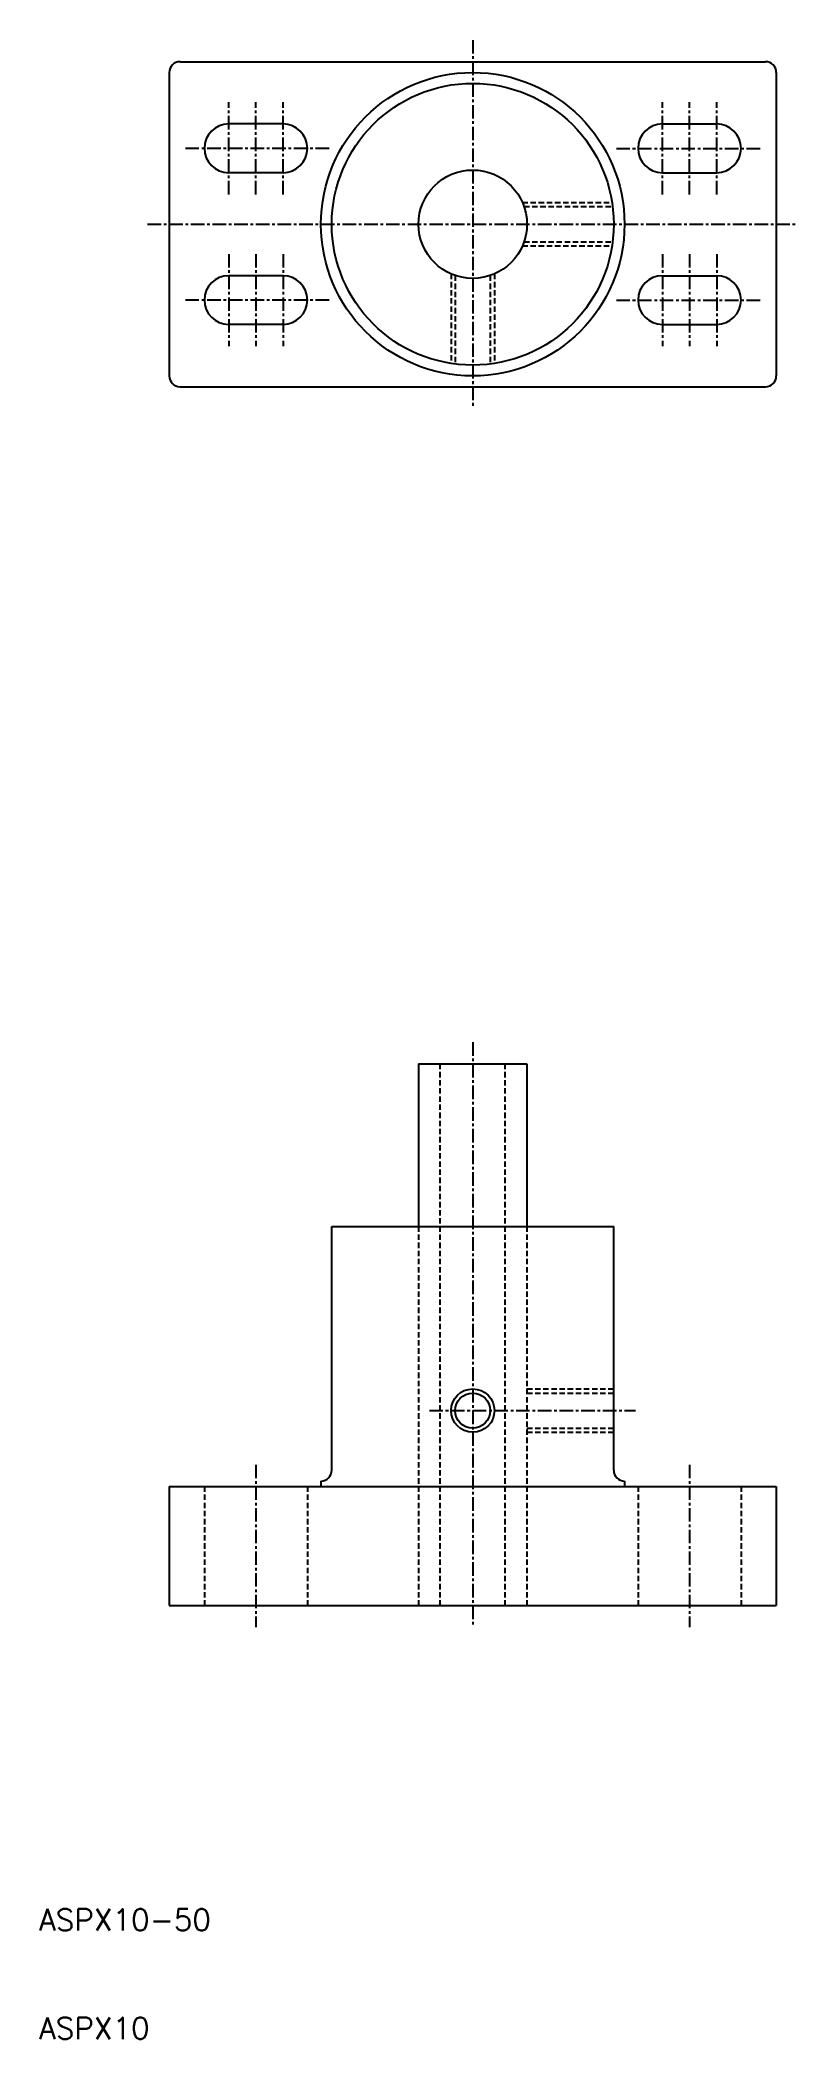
# Model space of a CAD drawing. Extents: x 10 to 80, y 10 to 194.
import ezdxf

# ---------------------------------------------------------------- set-up
doc = ezdxf.new("R2010")
doc.units = 0
doc.linetypes.add('CENTER', pattern=[2, 1.25, -0.25, 0.25, -0.25])
doc.linetypes.add('DASHED', pattern=[0.75, 0.5, -0.25])
doc.layers.get('0').update_dxf_attribs({"linetype": 'CONTINUOUS'})
doc.layers.add('CENTER', color=1, linetype='CENTER')
doc.styles.get("Standard").update_dxf_attribs({"font": 'txt.shx', "bigfont": 'extfont.shx'})

msp = doc.modelspace()

# ---------------------------------------------------------------- linework, layer by layer
at = {"color": 7, "linetype": 'CONTINUOUS'}
for p, q in [((23, 192.49), (77, 192.49)), ((22, 191.49), (22, 163.49)), ((78, 191.49), (78, 163.49)), ((32.5, 186.74), (27.5, 186.74)), ((67.5, 186.74), (72.5, 186.74)), ((32.5, 182.24), (27.5, 182.24)), ((67.5, 182.24), (72.5, 182.24)), ((32.5, 172.74), (27.5, 172.74)), ((67.5, 172.74), (72.5, 172.74)), ((32.5, 168.24), (27.5, 168.24)), ((67.5, 168.24), (72.5, 168.24)), ((23, 162.49), (77, 162.49)), ((45, 100), (55, 100)), ((45, 100), (45, 85)), ((55, 100), (55, 85)), ((37, 85), (63, 85)), ((37, 62.5), (37, 85)), ((63, 62.5), (63, 85)), ((22, 61), (78, 61)), ((22, 61), (22, 50)), ((36, 61.5), (36, 61)), ((64, 61.5), (64, 61)), ((78, 61), (78, 50)), ((22, 50), (78, 50))]:
    msp.add_line(p, q, dxfattribs=at)
at = {"color": 3, "linetype": 'DASHED'}
for p, q in [((54.58, 179.49), (62.85, 179.49)), ((54.73, 179.11), (62.9, 179.11)), ((54.58, 175.49), (62.85, 175.49)), ((54.73, 175.87), (62.9, 175.87)), ((48, 172.91), (48, 164.65)), ((48.38, 172.76), (48.38, 164.59)), ((51.62, 172.76), (51.62, 164.59)), ((52, 172.91), (52, 164.65)), ((47, 50), (47, 100)), ((53, 50), (53, 100)), ((45, 85), (45, 50)), ((55, 85), (55, 50)), ((55, 70), (63, 70)), ((55, 69.62), (63, 69.62)), ((55, 66.38), (63, 66.38)), ((55, 66), (63, 66)), ((25.25, 61), (25.25, 50)), ((34.75, 61), (34.75, 50)), ((65.25, 61), (65.25, 50)), ((74.75, 61), (74.75, 50))]:
    msp.add_line(p, q, dxfattribs=at)
at = {"color": 7, "linetype": 'CONTINUOUS'}
for centre, radius in [((50, 177.49), 14), ((50, 177.49), 13), ((50, 177.49), 5), ((50, 68), 1.62)]:
    msp.add_circle(centre, radius, dxfattribs=at)
at = {"color": 3, "linetype": 'CONTINUOUS'}
msp.add_circle((50, 68), 2, dxfattribs=at)
at = {"color": 7, "linetype": 'CONTINUOUS'}
for centre, radius, start, end in [((23, 191.49), 1, 90, 180), ((77, 191.49), 1, 0, 90), ((27.5, 184.49), 2.25, 90, 270), ((32.5, 184.49), 2.25, 270, 90), ((67.5, 184.49), 2.25, 90, 270), ((72.5, 184.49), 2.25, 270, 90), ((27.5, 170.49), 2.25, 90, 270), ((32.5, 170.49), 2.25, 270, 90), ((67.5, 170.49), 2.25, 90, 270), ((72.5, 170.49), 2.25, 270, 90), ((23, 163.49), 1, 180, 270), ((77, 163.49), 1, 270, 0), ((36, 62.5), 1, 270, 0), ((64, 62.5), 1, 180, 270)]:
    msp.add_arc(centre, radius, start, end, dxfattribs=at)
at = {"layer": 'CENTER', "color": 1, "linetype": 'CENTER'}
for p, q in [((50, 194.49), (50, 160.49)), ((27.5, 180.24), (27.5, 188.74)), ((30, 180.24), (30, 188.74)), ((32.5, 180.24), (32.5, 188.74)), ((67.5, 180.24), (67.5, 188.74)), ((70, 180.24), (70, 188.74)), ((72.5, 180.24), (72.5, 188.74)), ((36.75, 184.49), (23.25, 184.49)), ((63.25, 184.49), (76.75, 184.49)), ((20, 177.49), (80, 177.49)), ((27.5, 174.74), (27.5, 166.24)), ((30, 174.74), (30, 166.24)), ((32.5, 174.74), (32.5, 166.24)), ((67.5, 174.74), (67.5, 166.24)), ((70, 174.74), (70, 166.24)), ((72.5, 174.74), (72.5, 166.24)), ((36.75, 170.49), (23.25, 170.49)), ((63.25, 170.49), (76.75, 170.49)), ((50, 102), (50, 48)), ((46, 68), (65, 68)), ((30, 63), (30, 48)), ((70, 63), (70, 48))]:
    msp.add_line(p, q, dxfattribs=at)

# ---------------------------------------------------------------- texts
for s, p in [('ASPX10-50', (10, 20)), ('ASPX10', (10, 10))]:
    msp.add_text(s, height=2).set_placement(p)

doc.saveas('drawing.dxf')
